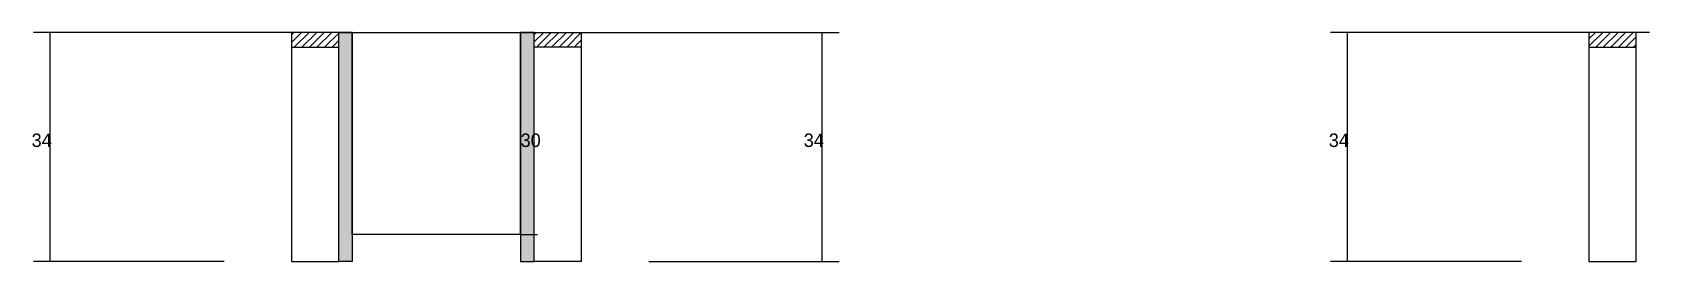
# Model space of a CAD drawing. Header units: metres. Extents: x 137233 to 137713, y 26213 to 27442.
# Drawn here: x 137232.8 to 137712.7, y 26212.8 to 26280.8 of the extents above.
import ezdxf

# ---------------------------------------------------------------- set-up
doc = ezdxf.new("R2010")
doc.units = ezdxf.units.M
for name, color, linetype in [('CONCRETO', 251, 'Continuous'), ('COTA', 241, 'Continuous'), ('Cota Seção (2x)', 4, 'Continuous'), ('Hachura', 253, 'Continuous'), ('Madeira', 126, 'Continuous'), ('Painéis', 200, 'Continuous')]:
    doc.layers.add(name, color=color, linetype=linetype)

msp = doc.modelspace()

# ---------------------------------------------------------------- hatches: boundary and pattern name
at = {"layer": 'Hachura'}
h = msp.add_hatch(dxfattribs=at)
h.set_pattern_fill('ANSI31', scale=0.5)
h.paths.add_polyline_path([(137323.7, 26276.4), (137323.7, 26280.8), (137323.7, 26280.8), (137309.7, 26280.8), (137309.7, 26280.8), (137309.7, 26276.4), (137309.7, 26276.4), (137323.7, 26276.4)])
h = msp.add_hatch(color=8, dxfattribs=at)
h.dxf.hatch_style = 1
h.paths.add_polyline_path([(137323.7, 26280.8), (137327.7, 26280.8), (137327.7, 26280.8), (137327.7, 26212.8), (137327.7, 26212.8), (137323.7, 26212.8), (137323.7, 26212.8), (137323.7, 26280.8)])
h = msp.add_hatch(color=8, dxfattribs=at)
h.dxf.hatch_style = 1
h.paths.add_polyline_path([(137381.7, 26280.8), (137377.7, 26280.8), (137377.7, 26280.8), (137377.7, 26212.8), (137377.7, 26212.8), (137381.7, 26212.8), (137381.7, 26212.8), (137381.7, 26280.8)])
h = msp.add_hatch(dxfattribs=at)
h.set_pattern_fill('ANSI31', scale=0.5)
h.paths.add_polyline_path([(137381.7, 26276.4), (137381.7, 26280.8), (137381.7, 26280.8), (137395.7, 26280.8), (137395.7, 26280.8), (137395.7, 26276.4), (137395.7, 26276.4), (137381.7, 26276.4)])
h = msp.add_hatch(dxfattribs=at)
h.set_pattern_fill('ANSI31', scale=0.5)
h.paths.add_polyline_path([(137708.7, 26276.4), (137708.7, 26280.8), (137708.7, 26280.8), (137694.7, 26280.8), (137694.7, 26280.8), (137694.7, 26276.4), (137694.7, 26276.4), (137708.7, 26276.4)])

# ---------------------------------------------------------------- linework, layer by layer
at = {"layer": 'CONCRETO'}
msp.add_lwpolyline([(137327.7, 26280.8), (137327.7, 26280.8), (137327.7, 26280.8), (137327.7, 26280.8), (137377.7, 26280.8), (137377.7, 26280.8), (137377.7, 26280.8), (137377.7, 26220.8), (137327.7, 26220.8), (137327.7, 26280.8)], close=True, dxfattribs=at)
at = {"layer": 'COTA'}
for p, q in [((137327.7, 26280.8), (137233.1, 26280.8)), ((137238.1, 26212.8), (137238.1, 26280.8)), ((137395.7, 26280.8), (137472.2, 26280.8)), ((137467.2, 26212.8), (137467.2, 26280.8)), ((137712.7, 26280.8), (137618, 26280.8)), ((137623, 26212.8), (137623, 26280.8)), ((137289.7, 26212.8), (137233.1, 26212.8)), ((137415.7, 26212.8), (137472.2, 26212.8)), ((137674.7, 26212.8), (137618, 26212.8))]:
    msp.add_line(p, q, dxfattribs=at)
at = {"layer": 'Cota Seção (2x)'}
for p, q in [((137377.7, 26220.8), (137377.7, 26280.8)), ((137377.7, 26280.8), (137382.7, 26280.8)), ((137377.7, 26220.8), (137382.7, 26220.8))]:
    msp.add_line(p, q, dxfattribs=at)
at = {"layer": 'Madeira'}
for points in [[(137323.7, 26276.4), (137323.7, 26280.8), (137309.7, 26280.8), (137309.7, 26276.4)], [(137323.7, 26280.8), (137309.7, 26280.8), (137309.7, 26212.8), (137323.7, 26212.8)], [(137381.7, 26276.4), (137381.7, 26280.8), (137395.7, 26280.8), (137395.7, 26276.4)], [(137381.7, 26280.8), (137395.7, 26280.8), (137395.7, 26212.8), (137381.7, 26212.8)], [(137708.7, 26276.4), (137708.7, 26280.8), (137694.7, 26280.8), (137694.7, 26276.4)], [(137708.7, 26280.8), (137694.7, 26280.8), (137694.7, 26212.8), (137708.7, 26212.8)]]:
    msp.add_lwpolyline(points, close=True, dxfattribs=at)
at = {"layer": 'Painéis'}
for points in [[(137323.7, 26280.8), (137327.7, 26280.8), (137327.7, 26212.8), (137323.7, 26212.8)], [(137381.7, 26280.8), (137377.7, 26280.8), (137377.7, 26212.8), (137381.7, 26212.8)]]:
    msp.add_lwpolyline(points, close=True, dxfattribs=at)

# ---------------------------------------------------------------- texts
at = {"layer": 'COTA'}
for p in [(137232.6, 26246.8), (137461.7, 26246.8), (137617.5, 26246.8)]:
    msp.add_text('34', height=4, dxfattribs=at).set_placement(p)
at = {"layer": 'Cota Seção (2x)'}
msp.add_text('30', height=4, dxfattribs=at).set_placement((137377.7, 26246.8))

doc.saveas('drawing.dxf')
